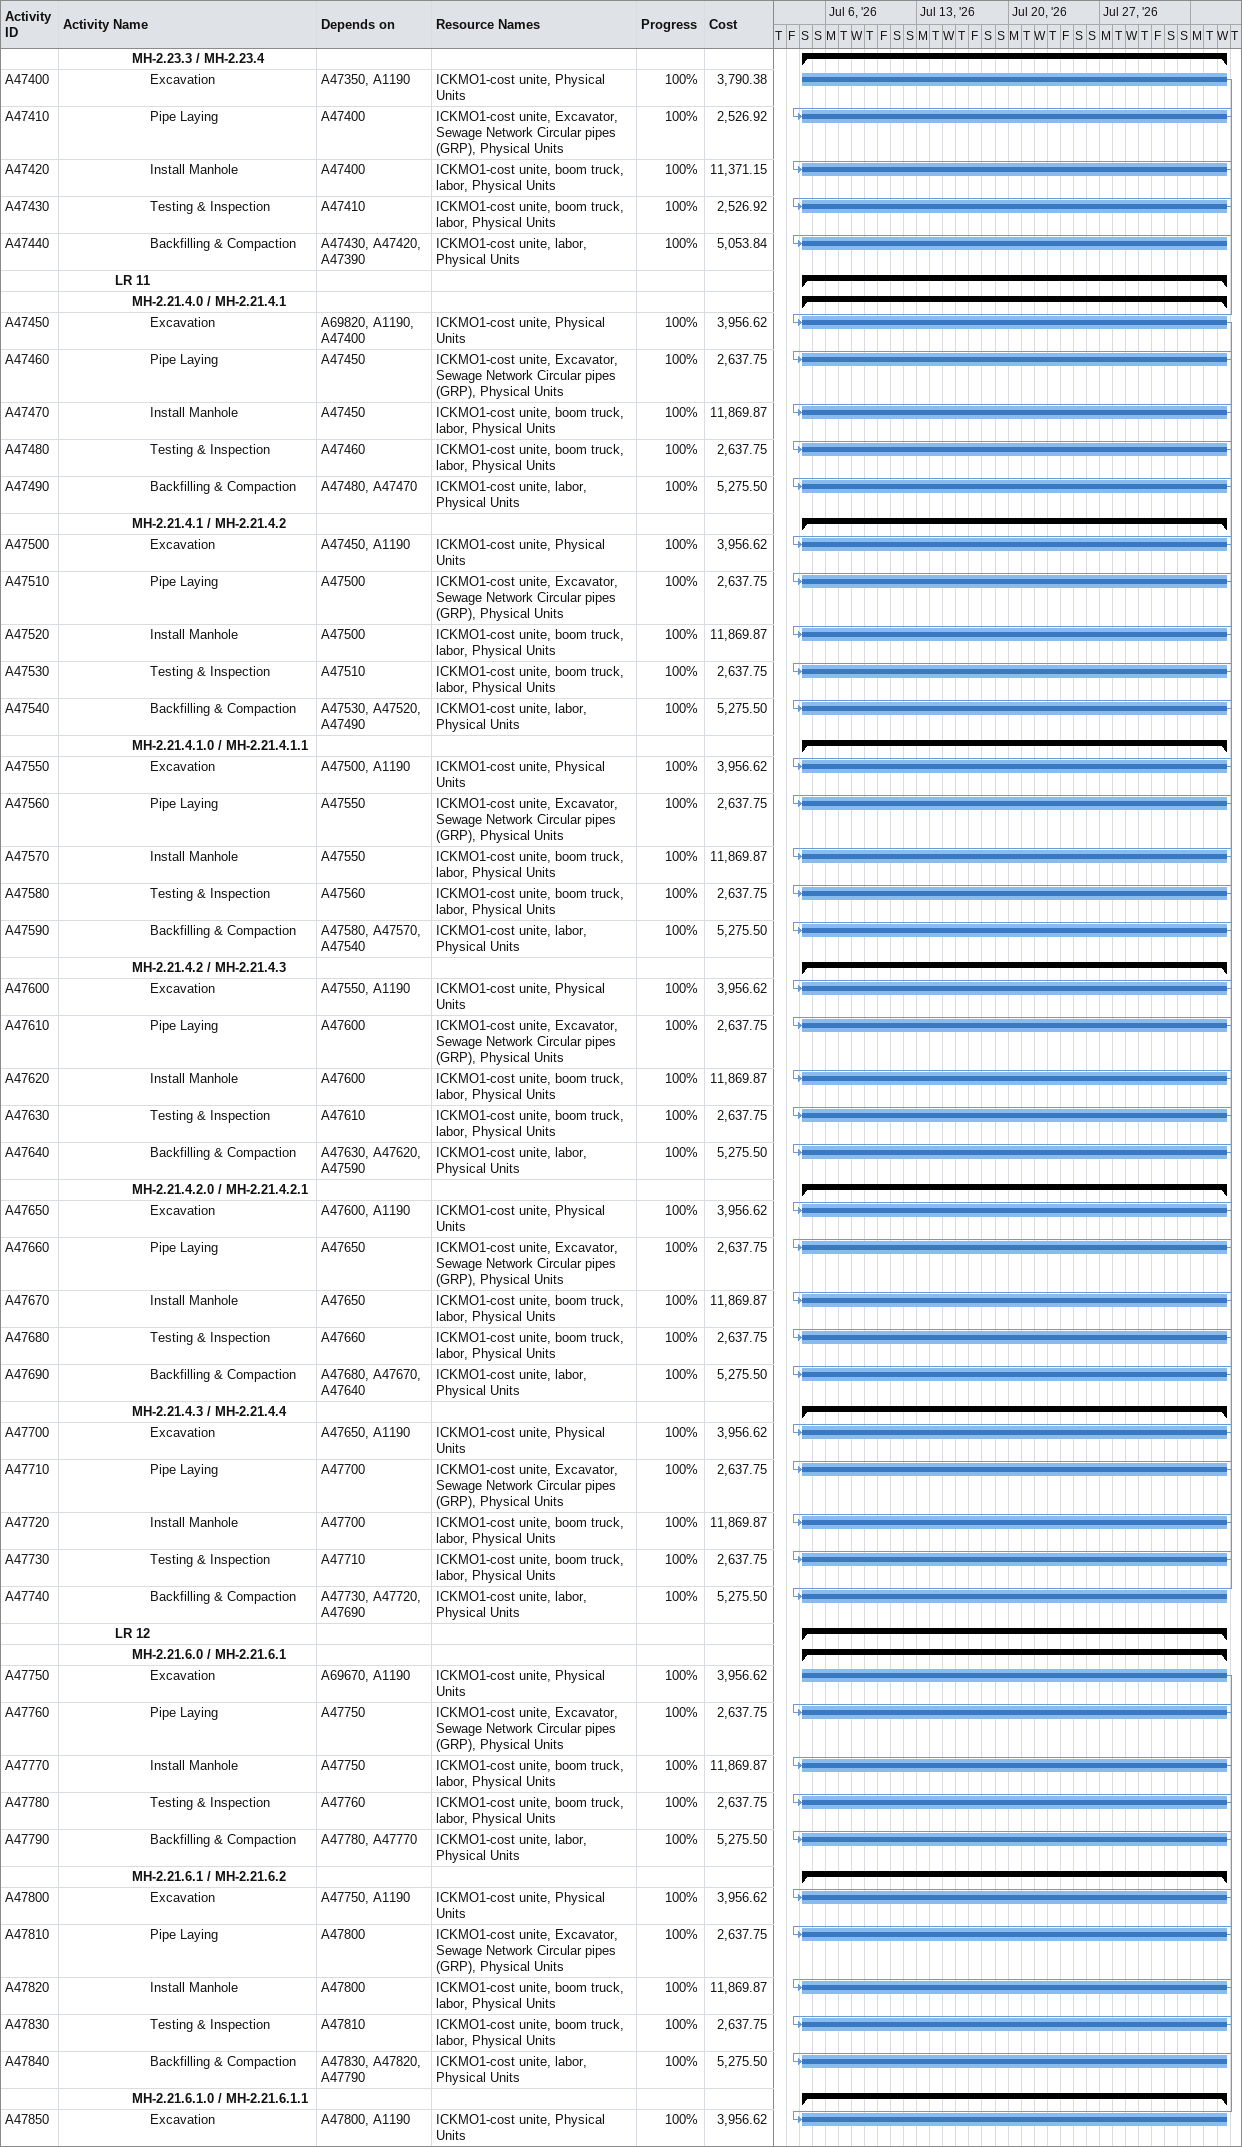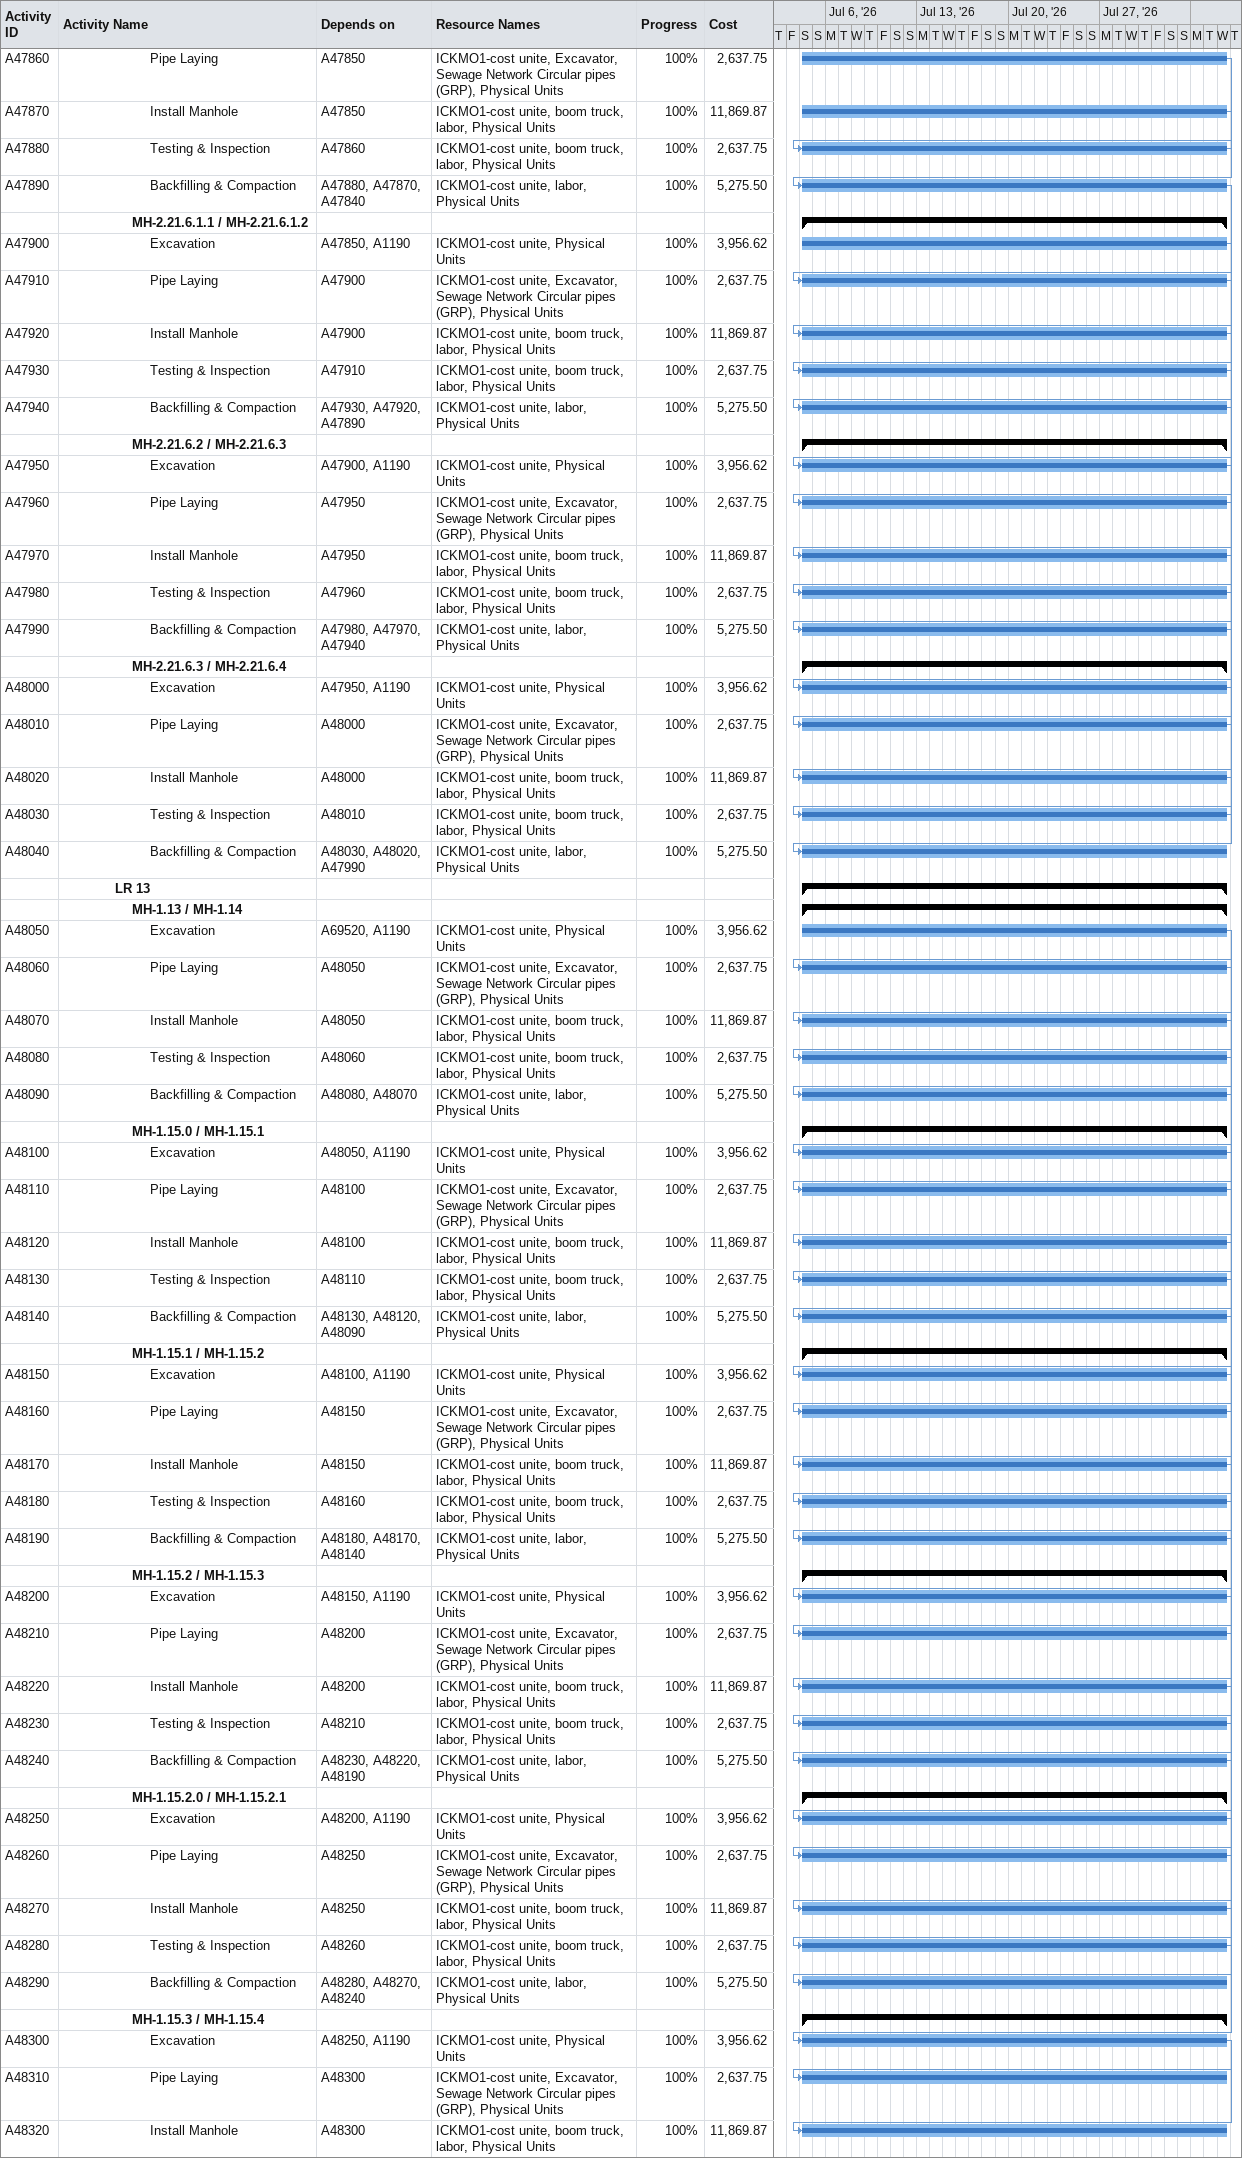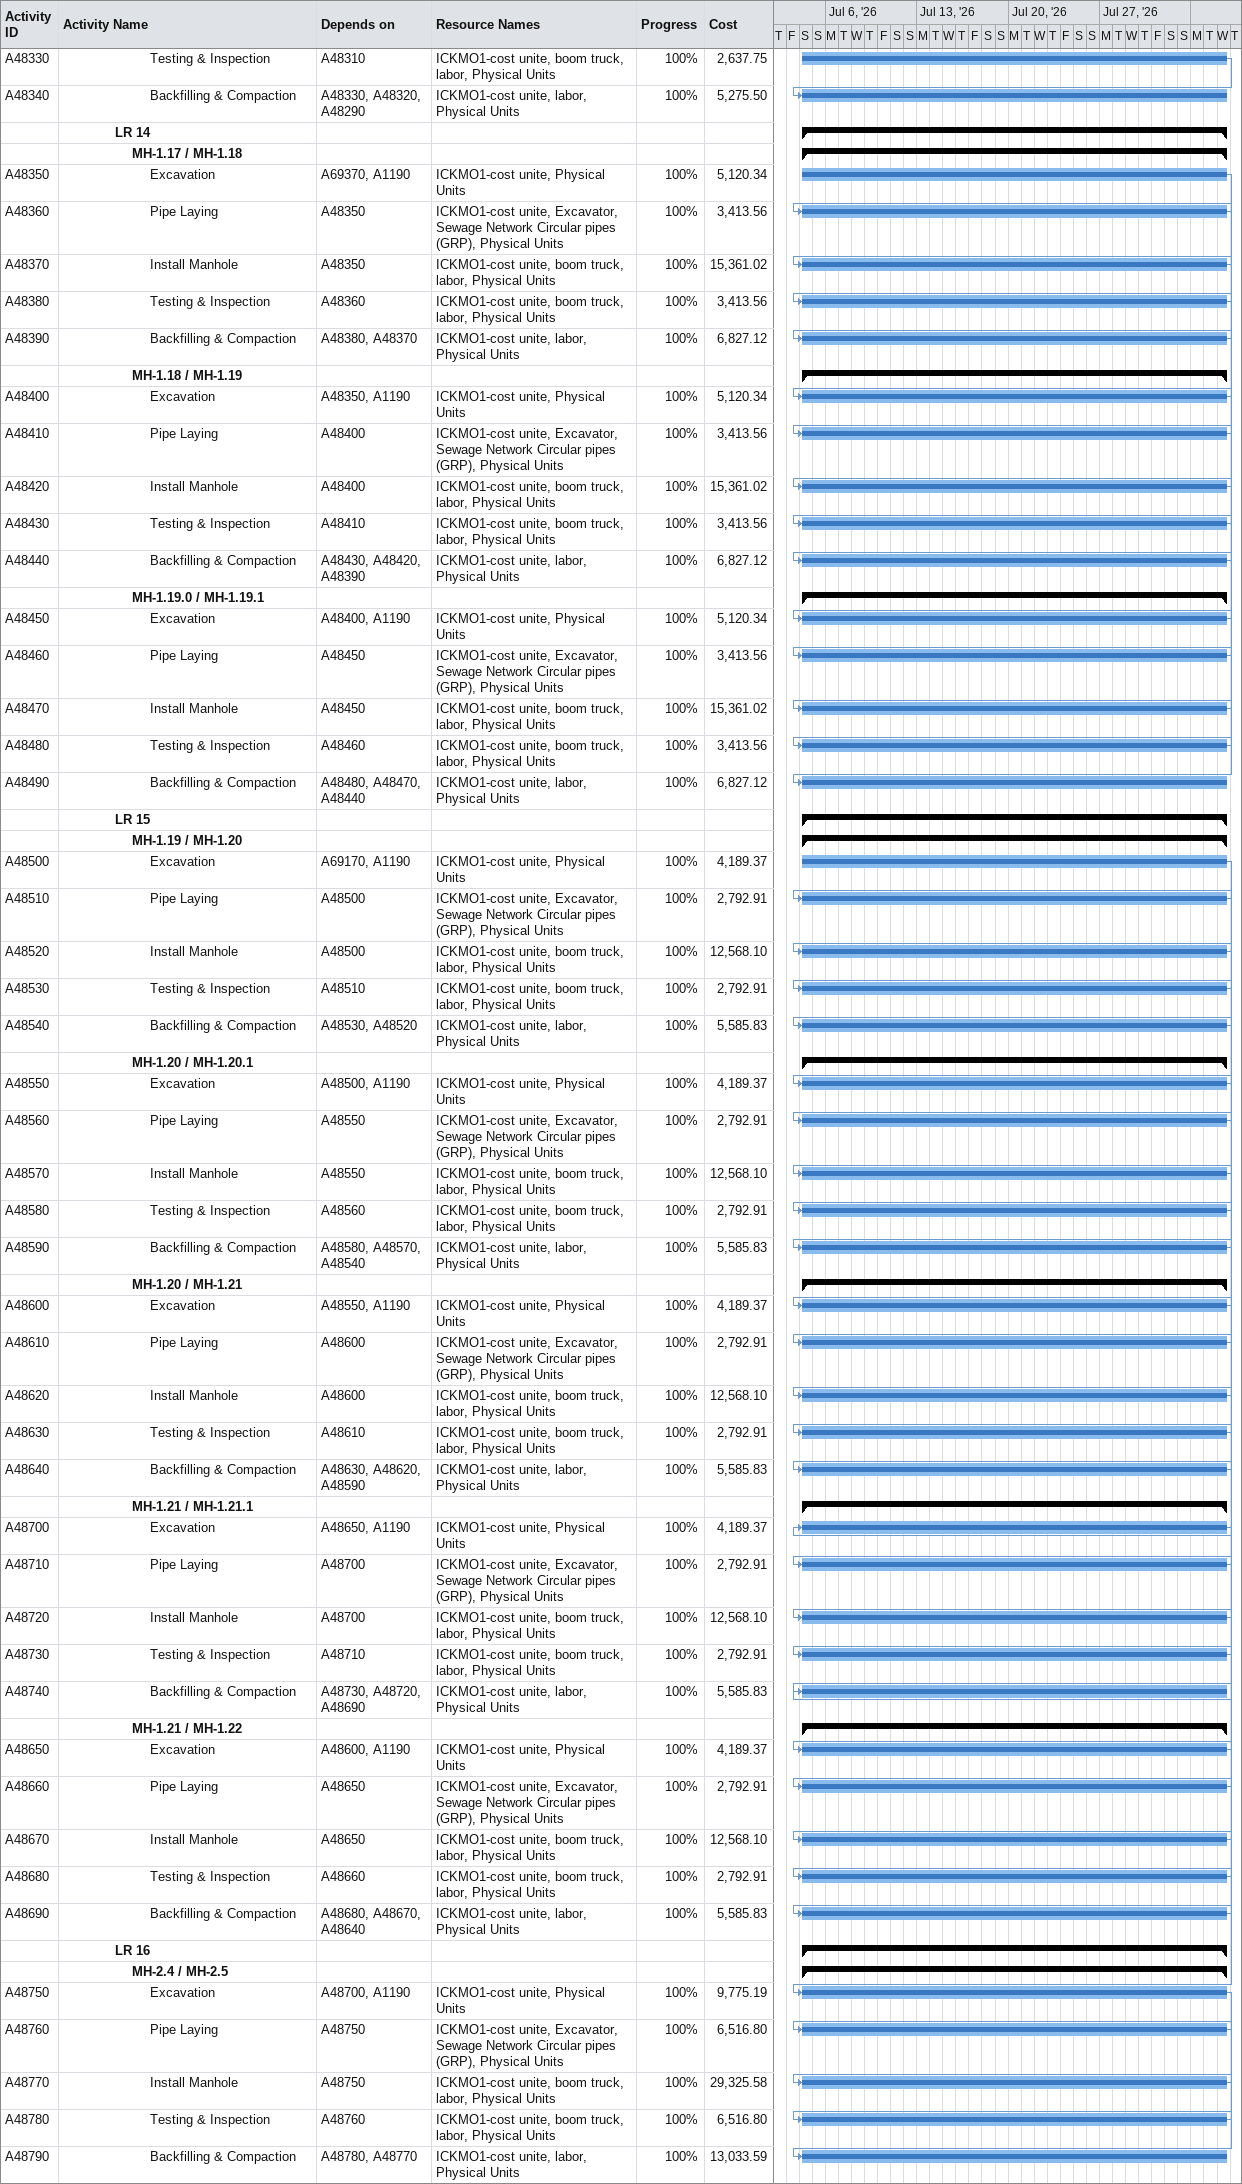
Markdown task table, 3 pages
| ID | Level | Task | Start | Finish | Predecessors | Resources | % complete | Cost |
|---|---|---|---|---|---|---|---|---|
|  | 5 | **MH-2.23.3 / MH-2.23.4** | 2026-07-04 | 2026-08-05 |  |  |  |  |
| A47400 | 6 | Excavation | 2026-07-04 | 2026-08-05 | A47350, A1190 | ICKMO1-cost unite, Physical Units | 100 | 3790.38 |
| A47410 | 6 | Pipe Laying | 2026-07-04 | 2026-08-05 | A47400 | ICKMO1-cost unite, Excavator, Sewage Network Circular pipes (GRP), Physical Units | 100 | 2526.92 |
| A47420 | 6 | Install Manhole | 2026-07-04 | 2026-08-05 | A47400 | ICKMO1-cost unite, boom truck, labor, Physical Units | 100 | 11371.15 |
| A47430 | 6 | Testing & Inspection | 2026-07-04 | 2026-08-05 | A47410 | ICKMO1-cost unite, boom truck, labor, Physical Units | 100 | 2526.92 |
| A47440 | 6 | Backfilling & Compaction | 2026-07-04 | 2026-08-05 | A47430, A47420, A47390 | ICKMO1-cost unite, labor, Physical Units | 100 | 5053.84 |
|  | 4 | **LR 11** | 2026-07-04 | 2026-08-05 |  |  |  |  |
|  | 5 | **MH-2.21.4.0 / MH-2.21.4.1** | 2026-07-04 | 2026-08-05 |  |  |  |  |
| A47450 | 6 | Excavation | 2026-07-04 | 2026-08-05 | A69820, A1190, A47400 | ICKMO1-cost unite, Physical Units | 100 | 3956.62 |
| A47460 | 6 | Pipe Laying | 2026-07-04 | 2026-08-05 | A47450 | ICKMO1-cost unite, Excavator, Sewage Network Circular pipes (GRP), Physical Units | 100 | 2637.75 |
| A47470 | 6 | Install Manhole | 2026-07-04 | 2026-08-05 | A47450 | ICKMO1-cost unite, boom truck, labor, Physical Units | 100 | 11869.87 |
| A47480 | 6 | Testing & Inspection | 2026-07-04 | 2026-08-05 | A47460 | ICKMO1-cost unite, boom truck, labor, Physical Units | 100 | 2637.75 |
| A47490 | 6 | Backfilling & Compaction | 2026-07-04 | 2026-08-05 | A47480, A47470 | ICKMO1-cost unite, labor, Physical Units | 100 | 5275.50 |
|  | 5 | **MH-2.21.4.1 / MH-2.21.4.2** | 2026-07-04 | 2026-08-05 |  |  |  |  |
| A47500 | 6 | Excavation | 2026-07-04 | 2026-08-05 | A47450, A1190 | ICKMO1-cost unite, Physical Units | 100 | 3956.62 |
| A47510 | 6 | Pipe Laying | 2026-07-04 | 2026-08-05 | A47500 | ICKMO1-cost unite, Excavator, Sewage Network Circular pipes (GRP), Physical Units | 100 | 2637.75 |
| A47520 | 6 | Install Manhole | 2026-07-04 | 2026-08-05 | A47500 | ICKMO1-cost unite, boom truck, labor, Physical Units | 100 | 11869.87 |
| A47530 | 6 | Testing & Inspection | 2026-07-04 | 2026-08-05 | A47510 | ICKMO1-cost unite, boom truck, labor, Physical Units | 100 | 2637.75 |
| A47540 | 6 | Backfilling & Compaction | 2026-07-04 | 2026-08-05 | A47530, A47520, A47490 | ICKMO1-cost unite, labor, Physical Units | 100 | 5275.50 |
|  | 5 | **MH-2.21.4.1.0 / MH-2.21.4.1.1** | 2026-07-04 | 2026-08-05 |  |  |  |  |
| A47550 | 6 | Excavation | 2026-07-04 | 2026-08-05 | A47500, A1190 | ICKMO1-cost unite, Physical Units | 100 | 3956.62 |
| A47560 | 6 | Pipe Laying | 2026-07-04 | 2026-08-05 | A47550 | ICKMO1-cost unite, Excavator, Sewage Network Circular pipes (GRP), Physical Units | 100 | 2637.75 |
| A47570 | 6 | Install Manhole | 2026-07-04 | 2026-08-05 | A47550 | ICKMO1-cost unite, boom truck, labor, Physical Units | 100 | 11869.87 |
| A47580 | 6 | Testing & Inspection | 2026-07-04 | 2026-08-05 | A47560 | ICKMO1-cost unite, boom truck, labor, Physical Units | 100 | 2637.75 |
| A47590 | 6 | Backfilling & Compaction | 2026-07-04 | 2026-08-05 | A47580, A47570, A47540 | ICKMO1-cost unite, labor, Physical Units | 100 | 5275.50 |
|  | 5 | **MH-2.21.4.2 / MH-2.21.4.3** | 2026-07-04 | 2026-08-05 |  |  |  |  |
| A47600 | 6 | Excavation | 2026-07-04 | 2026-08-05 | A47550, A1190 | ICKMO1-cost unite, Physical Units | 100 | 3956.62 |
| A47610 | 6 | Pipe Laying | 2026-07-04 | 2026-08-05 | A47600 | ICKMO1-cost unite, Excavator, Sewage Network Circular pipes (GRP), Physical Units | 100 | 2637.75 |
| A47620 | 6 | Install Manhole | 2026-07-04 | 2026-08-05 | A47600 | ICKMO1-cost unite, boom truck, labor, Physical Units | 100 | 11869.87 |
| A47630 | 6 | Testing & Inspection | 2026-07-04 | 2026-08-05 | A47610 | ICKMO1-cost unite, boom truck, labor, Physical Units | 100 | 2637.75 |
| A47640 | 6 | Backfilling & Compaction | 2026-07-04 | 2026-08-05 | A47630, A47620, A47590 | ICKMO1-cost unite, labor, Physical Units | 100 | 5275.50 |
|  | 5 | **MH-2.21.4.2.0 / MH-2.21.4.2.1** | 2026-07-04 | 2026-08-05 |  |  |  |  |
| A47650 | 6 | Excavation | 2026-07-04 | 2026-08-05 | A47600, A1190 | ICKMO1-cost unite, Physical Units | 100 | 3956.62 |
| A47660 | 6 | Pipe Laying | 2026-07-04 | 2026-08-05 | A47650 | ICKMO1-cost unite, Excavator, Sewage Network Circular pipes (GRP), Physical Units | 100 | 2637.75 |
| A47670 | 6 | Install Manhole | 2026-07-04 | 2026-08-05 | A47650 | ICKMO1-cost unite, boom truck, labor, Physical Units | 100 | 11869.87 |
| A47680 | 6 | Testing & Inspection | 2026-07-04 | 2026-08-05 | A47660 | ICKMO1-cost unite, boom truck, labor, Physical Units | 100 | 2637.75 |
| A47690 | 6 | Backfilling & Compaction | 2026-07-04 | 2026-08-05 | A47680, A47670, A47640 | ICKMO1-cost unite, labor, Physical Units | 100 | 5275.50 |
|  | 5 | **MH-2.21.4.3 / MH-2.21.4.4** | 2026-07-04 | 2026-08-05 |  |  |  |  |
| A47700 | 6 | Excavation | 2026-07-04 | 2026-08-05 | A47650, A1190 | ICKMO1-cost unite, Physical Units | 100 | 3956.62 |
| A47710 | 6 | Pipe Laying | 2026-07-04 | 2026-08-05 | A47700 | ICKMO1-cost unite, Excavator, Sewage Network Circular pipes (GRP), Physical Units | 100 | 2637.75 |
| A47720 | 6 | Install Manhole | 2026-07-04 | 2026-08-05 | A47700 | ICKMO1-cost unite, boom truck, labor, Physical Units | 100 | 11869.87 |
| A47730 | 6 | Testing & Inspection | 2026-07-04 | 2026-08-05 | A47710 | ICKMO1-cost unite, boom truck, labor, Physical Units | 100 | 2637.75 |
| A47740 | 6 | Backfilling & Compaction | 2026-07-04 | 2026-08-05 | A47730, A47720, A47690 | ICKMO1-cost unite, labor, Physical Units | 100 | 5275.50 |
|  | 4 | **LR 12** | 2026-07-04 | 2026-08-05 |  |  |  |  |
|  | 5 | **MH-2.21.6.0 / MH-2.21.6.1** | 2026-07-04 | 2026-08-05 |  |  |  |  |
| A47750 | 6 | Excavation | 2026-07-04 | 2026-08-05 | A69670, A1190 | ICKMO1-cost unite, Physical Units | 100 | 3956.62 |
| A47760 | 6 | Pipe Laying | 2026-07-04 | 2026-08-05 | A47750 | ICKMO1-cost unite, Excavator, Sewage Network Circular pipes (GRP), Physical Units | 100 | 2637.75 |
| A47770 | 6 | Install Manhole | 2026-07-04 | 2026-08-05 | A47750 | ICKMO1-cost unite, boom truck, labor, Physical Units | 100 | 11869.87 |
| A47780 | 6 | Testing & Inspection | 2026-07-04 | 2026-08-05 | A47760 | ICKMO1-cost unite, boom truck, labor, Physical Units | 100 | 2637.75 |
| A47790 | 6 | Backfilling & Compaction | 2026-07-04 | 2026-08-05 | A47780, A47770 | ICKMO1-cost unite, labor, Physical Units | 100 | 5275.50 |
|  | 5 | **MH-2.21.6.1 / MH-2.21.6.2** | 2026-07-04 | 2026-08-05 |  |  |  |  |
| A47800 | 6 | Excavation | 2026-07-04 | 2026-08-05 | A47750, A1190 | ICKMO1-cost unite, Physical Units | 100 | 3956.62 |
| A47810 | 6 | Pipe Laying | 2026-07-04 | 2026-08-05 | A47800 | ICKMO1-cost unite, Excavator, Sewage Network Circular pipes (GRP), Physical Units | 100 | 2637.75 |
| A47820 | 6 | Install Manhole | 2026-07-04 | 2026-08-05 | A47800 | ICKMO1-cost unite, boom truck, labor, Physical Units | 100 | 11869.87 |
| A47830 | 6 | Testing & Inspection | 2026-07-04 | 2026-08-05 | A47810 | ICKMO1-cost unite, boom truck, labor, Physical Units | 100 | 2637.75 |
| A47840 | 6 | Backfilling & Compaction | 2026-07-04 | 2026-08-05 | A47830, A47820, A47790 | ICKMO1-cost unite, labor, Physical Units | 100 | 5275.50 |
|  | 5 | **MH-2.21.6.1.0 / MH-2.21.6.1.1** | 2026-07-04 | 2026-08-05 |  |  |  |  |
| A47850 | 6 | Excavation | 2026-07-04 | 2026-08-05 | A47800, A1190 | ICKMO1-cost unite, Physical Units | 100 | 3956.62 |
| A47860 | 6 | Pipe Laying | 2026-07-04 | 2026-08-05 | A47850 | ICKMO1-cost unite, Excavator, Sewage Network Circular pipes (GRP), Physical Units | 100 | 2637.75 |
| A47870 | 6 | Install Manhole | 2026-07-04 | 2026-08-05 | A47850 | ICKMO1-cost unite, boom truck, labor, Physical Units | 100 | 11869.87 |
| A47880 | 6 | Testing & Inspection | 2026-07-04 | 2026-08-05 | A47860 | ICKMO1-cost unite, boom truck, labor, Physical Units | 100 | 2637.75 |
| A47890 | 6 | Backfilling & Compaction | 2026-07-04 | 2026-08-05 | A47880, A47870, A47840 | ICKMO1-cost unite, labor, Physical Units | 100 | 5275.50 |
|  | 5 | **MH-2.21.6.1.1 / MH-2.21.6.1.2** | 2026-07-04 | 2026-08-05 |  |  |  |  |
| A47900 | 6 | Excavation | 2026-07-04 | 2026-08-05 | A47850, A1190 | ICKMO1-cost unite, Physical Units | 100 | 3956.62 |
| A47910 | 6 | Pipe Laying | 2026-07-04 | 2026-08-05 | A47900 | ICKMO1-cost unite, Excavator, Sewage Network Circular pipes (GRP), Physical Units | 100 | 2637.75 |
| A47920 | 6 | Install Manhole | 2026-07-04 | 2026-08-05 | A47900 | ICKMO1-cost unite, boom truck, labor, Physical Units | 100 | 11869.87 |
| A47930 | 6 | Testing & Inspection | 2026-07-04 | 2026-08-05 | A47910 | ICKMO1-cost unite, boom truck, labor, Physical Units | 100 | 2637.75 |
| A47940 | 6 | Backfilling & Compaction | 2026-07-04 | 2026-08-05 | A47930, A47920, A47890 | ICKMO1-cost unite, labor, Physical Units | 100 | 5275.50 |
|  | 5 | **MH-2.21.6.2 / MH-2.21.6.3** | 2026-07-04 | 2026-08-05 |  |  |  |  |
| A47950 | 6 | Excavation | 2026-07-04 | 2026-08-05 | A47900, A1190 | ICKMO1-cost unite, Physical Units | 100 | 3956.62 |
| A47960 | 6 | Pipe Laying | 2026-07-04 | 2026-08-05 | A47950 | ICKMO1-cost unite, Excavator, Sewage Network Circular pipes (GRP), Physical Units | 100 | 2637.75 |
| A47970 | 6 | Install Manhole | 2026-07-04 | 2026-08-05 | A47950 | ICKMO1-cost unite, boom truck, labor, Physical Units | 100 | 11869.87 |
| A47980 | 6 | Testing & Inspection | 2026-07-04 | 2026-08-05 | A47960 | ICKMO1-cost unite, boom truck, labor, Physical Units | 100 | 2637.75 |
| A47990 | 6 | Backfilling & Compaction | 2026-07-04 | 2026-08-05 | A47980, A47970, A47940 | ICKMO1-cost unite, labor, Physical Units | 100 | 5275.50 |
|  | 5 | **MH-2.21.6.3 / MH-2.21.6.4** | 2026-07-04 | 2026-08-05 |  |  |  |  |
| A48000 | 6 | Excavation | 2026-07-04 | 2026-08-05 | A47950, A1190 | ICKMO1-cost unite, Physical Units | 100 | 3956.62 |
| A48010 | 6 | Pipe Laying | 2026-07-04 | 2026-08-05 | A48000 | ICKMO1-cost unite, Excavator, Sewage Network Circular pipes (GRP), Physical Units | 100 | 2637.75 |
| A48020 | 6 | Install Manhole | 2026-07-04 | 2026-08-05 | A48000 | ICKMO1-cost unite, boom truck, labor, Physical Units | 100 | 11869.87 |
| A48030 | 6 | Testing & Inspection | 2026-07-04 | 2026-08-05 | A48010 | ICKMO1-cost unite, boom truck, labor, Physical Units | 100 | 2637.75 |
| A48040 | 6 | Backfilling & Compaction | 2026-07-04 | 2026-08-05 | A48030, A48020, A47990 | ICKMO1-cost unite, labor, Physical Units | 100 | 5275.50 |
|  | 4 | **LR 13** | 2026-07-04 | 2026-08-05 |  |  |  |  |
|  | 5 | **MH-1.13 / MH-1.14** | 2026-07-04 | 2026-08-05 |  |  |  |  |
| A48050 | 6 | Excavation | 2026-07-04 | 2026-08-05 | A69520, A1190 | ICKMO1-cost unite, Physical Units | 100 | 3956.62 |
| A48060 | 6 | Pipe Laying | 2026-07-04 | 2026-08-05 | A48050 | ICKMO1-cost unite, Excavator, Sewage Network Circular pipes (GRP), Physical Units | 100 | 2637.75 |
| A48070 | 6 | Install Manhole | 2026-07-04 | 2026-08-05 | A48050 | ICKMO1-cost unite, boom truck, labor, Physical Units | 100 | 11869.87 |
| A48080 | 6 | Testing & Inspection | 2026-07-04 | 2026-08-05 | A48060 | ICKMO1-cost unite, boom truck, labor, Physical Units | 100 | 2637.75 |
| A48090 | 6 | Backfilling & Compaction | 2026-07-04 | 2026-08-05 | A48080, A48070 | ICKMO1-cost unite, labor, Physical Units | 100 | 5275.50 |
|  | 5 | **MH-1.15.0 / MH-1.15.1** | 2026-07-04 | 2026-08-05 |  |  |  |  |
| A48100 | 6 | Excavation | 2026-07-04 | 2026-08-05 | A48050, A1190 | ICKMO1-cost unite, Physical Units | 100 | 3956.62 |
| A48110 | 6 | Pipe Laying | 2026-07-04 | 2026-08-05 | A48100 | ICKMO1-cost unite, Excavator, Sewage Network Circular pipes (GRP), Physical Units | 100 | 2637.75 |
| A48120 | 6 | Install Manhole | 2026-07-04 | 2026-08-05 | A48100 | ICKMO1-cost unite, boom truck, labor, Physical Units | 100 | 11869.87 |
| A48130 | 6 | Testing & Inspection | 2026-07-04 | 2026-08-05 | A48110 | ICKMO1-cost unite, boom truck, labor, Physical Units | 100 | 2637.75 |
| A48140 | 6 | Backfilling & Compaction | 2026-07-04 | 2026-08-05 | A48130, A48120, A48090 | ICKMO1-cost unite, labor, Physical Units | 100 | 5275.50 |
|  | 5 | **MH-1.15.1 / MH-1.15.2** | 2026-07-04 | 2026-08-05 |  |  |  |  |
| A48150 | 6 | Excavation | 2026-07-04 | 2026-08-05 | A48100, A1190 | ICKMO1-cost unite, Physical Units | 100 | 3956.62 |
| A48160 | 6 | Pipe Laying | 2026-07-04 | 2026-08-05 | A48150 | ICKMO1-cost unite, Excavator, Sewage Network Circular pipes (GRP), Physical Units | 100 | 2637.75 |
| A48170 | 6 | Install Manhole | 2026-07-04 | 2026-08-05 | A48150 | ICKMO1-cost unite, boom truck, labor, Physical Units | 100 | 11869.87 |
| A48180 | 6 | Testing & Inspection | 2026-07-04 | 2026-08-05 | A48160 | ICKMO1-cost unite, boom truck, labor, Physical Units | 100 | 2637.75 |
| A48190 | 6 | Backfilling & Compaction | 2026-07-04 | 2026-08-05 | A48180, A48170, A48140 | ICKMO1-cost unite, labor, Physical Units | 100 | 5275.50 |
|  | 5 | **MH-1.15.2 / MH-1.15.3** | 2026-07-04 | 2026-08-05 |  |  |  |  |
| A48200 | 6 | Excavation | 2026-07-04 | 2026-08-05 | A48150, A1190 | ICKMO1-cost unite, Physical Units | 100 | 3956.62 |
| A48210 | 6 | Pipe Laying | 2026-07-04 | 2026-08-05 | A48200 | ICKMO1-cost unite, Excavator, Sewage Network Circular pipes (GRP), Physical Units | 100 | 2637.75 |
| A48220 | 6 | Install Manhole | 2026-07-04 | 2026-08-05 | A48200 | ICKMO1-cost unite, boom truck, labor, Physical Units | 100 | 11869.87 |
| A48230 | 6 | Testing & Inspection | 2026-07-04 | 2026-08-05 | A48210 | ICKMO1-cost unite, boom truck, labor, Physical Units | 100 | 2637.75 |
| A48240 | 6 | Backfilling & Compaction | 2026-07-04 | 2026-08-05 | A48230, A48220, A48190 | ICKMO1-cost unite, labor, Physical Units | 100 | 5275.50 |
|  | 5 | **MH-1.15.2.0 / MH-1.15.2.1** | 2026-07-04 | 2026-08-05 |  |  |  |  |
| A48250 | 6 | Excavation | 2026-07-04 | 2026-08-05 | A48200, A1190 | ICKMO1-cost unite, Physical Units | 100 | 3956.62 |
| A48260 | 6 | Pipe Laying | 2026-07-04 | 2026-08-05 | A48250 | ICKMO1-cost unite, Excavator, Sewage Network Circular pipes (GRP), Physical Units | 100 | 2637.75 |
| A48270 | 6 | Install Manhole | 2026-07-04 | 2026-08-05 | A48250 | ICKMO1-cost unite, boom truck, labor, Physical Units | 100 | 11869.87 |
| A48280 | 6 | Testing & Inspection | 2026-07-04 | 2026-08-05 | A48260 | ICKMO1-cost unite, boom truck, labor, Physical Units | 100 | 2637.75 |
| A48290 | 6 | Backfilling & Compaction | 2026-07-04 | 2026-08-05 | A48280, A48270, A48240 | ICKMO1-cost unite, labor, Physical Units | 100 | 5275.50 |
|  | 5 | **MH-1.15.3 / MH-1.15.4** | 2026-07-04 | 2026-08-05 |  |  |  |  |
| A48300 | 6 | Excavation | 2026-07-04 | 2026-08-05 | A48250, A1190 | ICKMO1-cost unite, Physical Units | 100 | 3956.62 |
| A48310 | 6 | Pipe Laying | 2026-07-04 | 2026-08-05 | A48300 | ICKMO1-cost unite, Excavator, Sewage Network Circular pipes (GRP), Physical Units | 100 | 2637.75 |
| A48320 | 6 | Install Manhole | 2026-07-04 | 2026-08-05 | A48300 | ICKMO1-cost unite, boom truck, labor, Physical Units | 100 | 11869.87 |
| A48330 | 6 | Testing & Inspection | 2026-07-04 | 2026-08-05 | A48310 | ICKMO1-cost unite, boom truck, labor, Physical Units | 100 | 2637.75 |
| A48340 | 6 | Backfilling & Compaction | 2026-07-04 | 2026-08-05 | A48330, A48320, A48290 | ICKMO1-cost unite, labor, Physical Units | 100 | 5275.50 |
|  | 4 | **LR 14** | 2026-07-04 | 2026-08-05 |  |  |  |  |
|  | 5 | **MH-1.17 / MH-1.18** | 2026-07-04 | 2026-08-05 |  |  |  |  |
| A48350 | 6 | Excavation | 2026-07-04 | 2026-08-05 | A69370, A1190 | ICKMO1-cost unite, Physical Units | 100 | 5120.34 |
| A48360 | 6 | Pipe Laying | 2026-07-04 | 2026-08-05 | A48350 | ICKMO1-cost unite, Excavator, Sewage Network Circular pipes (GRP), Physical Units | 100 | 3413.56 |
| A48370 | 6 | Install Manhole | 2026-07-04 | 2026-08-05 | A48350 | ICKMO1-cost unite, boom truck, labor, Physical Units | 100 | 15361.02 |
| A48380 | 6 | Testing & Inspection | 2026-07-04 | 2026-08-05 | A48360 | ICKMO1-cost unite, boom truck, labor, Physical Units | 100 | 3413.56 |
| A48390 | 6 | Backfilling & Compaction | 2026-07-04 | 2026-08-05 | A48380, A48370 | ICKMO1-cost unite, labor, Physical Units | 100 | 6827.12 |
|  | 5 | **MH-1.18 / MH-1.19** | 2026-07-04 | 2026-08-05 |  |  |  |  |
| A48400 | 6 | Excavation | 2026-07-04 | 2026-08-05 | A48350, A1190 | ICKMO1-cost unite, Physical Units | 100 | 5120.34 |
| A48410 | 6 | Pipe Laying | 2026-07-04 | 2026-08-05 | A48400 | ICKMO1-cost unite, Excavator, Sewage Network Circular pipes (GRP), Physical Units | 100 | 3413.56 |
| A48420 | 6 | Install Manhole | 2026-07-04 | 2026-08-05 | A48400 | ICKMO1-cost unite, boom truck, labor, Physical Units | 100 | 15361.02 |
| A48430 | 6 | Testing & Inspection | 2026-07-04 | 2026-08-05 | A48410 | ICKMO1-cost unite, boom truck, labor, Physical Units | 100 | 3413.56 |
| A48440 | 6 | Backfilling & Compaction | 2026-07-04 | 2026-08-05 | A48430, A48420, A48390 | ICKMO1-cost unite, labor, Physical Units | 100 | 6827.12 |
|  | 5 | **MH-1.19.0 / MH-1.19.1** | 2026-07-04 | 2026-08-05 |  |  |  |  |
| A48450 | 6 | Excavation | 2026-07-04 | 2026-08-05 | A48400, A1190 | ICKMO1-cost unite, Physical Units | 100 | 5120.34 |
| A48460 | 6 | Pipe Laying | 2026-07-04 | 2026-08-05 | A48450 | ICKMO1-cost unite, Excavator, Sewage Network Circular pipes (GRP), Physical Units | 100 | 3413.56 |
| A48470 | 6 | Install Manhole | 2026-07-04 | 2026-08-05 | A48450 | ICKMO1-cost unite, boom truck, labor, Physical Units | 100 | 15361.02 |
| A48480 | 6 | Testing & Inspection | 2026-07-04 | 2026-08-05 | A48460 | ICKMO1-cost unite, boom truck, labor, Physical Units | 100 | 3413.56 |
| A48490 | 6 | Backfilling & Compaction | 2026-07-04 | 2026-08-05 | A48480, A48470, A48440 | ICKMO1-cost unite, labor, Physical Units | 100 | 6827.12 |
|  | 4 | **LR 15** | 2026-07-04 | 2026-08-05 |  |  |  |  |
|  | 5 | **MH-1.19 / MH-1.20** | 2026-07-04 | 2026-08-05 |  |  |  |  |
| A48500 | 6 | Excavation | 2026-07-04 | 2026-08-05 | A69170, A1190 | ICKMO1-cost unite, Physical Units | 100 | 4189.37 |
| A48510 | 6 | Pipe Laying | 2026-07-04 | 2026-08-05 | A48500 | ICKMO1-cost unite, Excavator, Sewage Network Circular pipes (GRP), Physical Units | 100 | 2792.91 |
| A48520 | 6 | Install Manhole | 2026-07-04 | 2026-08-05 | A48500 | ICKMO1-cost unite, boom truck, labor, Physical Units | 100 | 12568.10 |
| A48530 | 6 | Testing & Inspection | 2026-07-04 | 2026-08-05 | A48510 | ICKMO1-cost unite, boom truck, labor, Physical Units | 100 | 2792.91 |
| A48540 | 6 | Backfilling & Compaction | 2026-07-04 | 2026-08-05 | A48530, A48520 | ICKMO1-cost unite, labor, Physical Units | 100 | 5585.83 |
|  | 5 | **MH-1.20 / MH-1.20.1** | 2026-07-04 | 2026-08-05 |  |  |  |  |
| A48550 | 6 | Excavation | 2026-07-04 | 2026-08-05 | A48500, A1190 | ICKMO1-cost unite, Physical Units | 100 | 4189.37 |
| A48560 | 6 | Pipe Laying | 2026-07-04 | 2026-08-05 | A48550 | ICKMO1-cost unite, Excavator, Sewage Network Circular pipes (GRP), Physical Units | 100 | 2792.91 |
| A48570 | 6 | Install Manhole | 2026-07-04 | 2026-08-05 | A48550 | ICKMO1-cost unite, boom truck, labor, Physical Units | 100 | 12568.10 |
| A48580 | 6 | Testing & Inspection | 2026-07-04 | 2026-08-05 | A48560 | ICKMO1-cost unite, boom truck, labor, Physical Units | 100 | 2792.91 |
| A48590 | 6 | Backfilling & Compaction | 2026-07-04 | 2026-08-05 | A48580, A48570, A48540 | ICKMO1-cost unite, labor, Physical Units | 100 | 5585.83 |
|  | 5 | **MH-1.20 / MH-1.21** | 2026-07-04 | 2026-08-05 |  |  |  |  |
| A48600 | 6 | Excavation | 2026-07-04 | 2026-08-05 | A48550, A1190 | ICKMO1-cost unite, Physical Units | 100 | 4189.37 |
| A48610 | 6 | Pipe Laying | 2026-07-04 | 2026-08-05 | A48600 | ICKMO1-cost unite, Excavator, Sewage Network Circular pipes (GRP), Physical Units | 100 | 2792.91 |
| A48620 | 6 | Install Manhole | 2026-07-04 | 2026-08-05 | A48600 | ICKMO1-cost unite, boom truck, labor, Physical Units | 100 | 12568.10 |
| A48630 | 6 | Testing & Inspection | 2026-07-04 | 2026-08-05 | A48610 | ICKMO1-cost unite, boom truck, labor, Physical Units | 100 | 2792.91 |
| A48640 | 6 | Backfilling & Compaction | 2026-07-04 | 2026-08-05 | A48630, A48620, A48590 | ICKMO1-cost unite, labor, Physical Units | 100 | 5585.83 |
|  | 5 | **MH-1.21 / MH-1.21.1** | 2026-07-04 | 2026-08-05 |  |  |  |  |
| A48700 | 6 | Excavation | 2026-07-04 | 2026-08-05 | A48650, A1190 | ICKMO1-cost unite, Physical Units | 100 | 4189.37 |
| A48710 | 6 | Pipe Laying | 2026-07-04 | 2026-08-05 | A48700 | ICKMO1-cost unite, Excavator, Sewage Network Circular pipes (GRP), Physical Units | 100 | 2792.91 |
| A48720 | 6 | Install Manhole | 2026-07-04 | 2026-08-05 | A48700 | ICKMO1-cost unite, boom truck, labor, Physical Units | 100 | 12568.10 |
| A48730 | 6 | Testing & Inspection | 2026-07-04 | 2026-08-05 | A48710 | ICKMO1-cost unite, boom truck, labor, Physical Units | 100 | 2792.91 |
| A48740 | 6 | Backfilling & Compaction | 2026-07-04 | 2026-08-05 | A48730, A48720, A48690 | ICKMO1-cost unite, labor, Physical Units | 100 | 5585.83 |
|  | 5 | **MH-1.21 / MH-1.22** | 2026-07-04 | 2026-08-05 |  |  |  |  |
| A48650 | 6 | Excavation | 2026-07-04 | 2026-08-05 | A48600, A1190 | ICKMO1-cost unite, Physical Units | 100 | 4189.37 |
| A48660 | 6 | Pipe Laying | 2026-07-04 | 2026-08-05 | A48650 | ICKMO1-cost unite, Excavator, Sewage Network Circular pipes (GRP), Physical Units | 100 | 2792.91 |
| A48670 | 6 | Install Manhole | 2026-07-04 | 2026-08-05 | A48650 | ICKMO1-cost unite, boom truck, labor, Physical Units | 100 | 12568.10 |
| A48680 | 6 | Testing & Inspection | 2026-07-04 | 2026-08-05 | A48660 | ICKMO1-cost unite, boom truck, labor, Physical Units | 100 | 2792.91 |
| A48690 | 6 | Backfilling & Compaction | 2026-07-04 | 2026-08-05 | A48680, A48670, A48640 | ICKMO1-cost unite, labor, Physical Units | 100 | 5585.83 |
|  | 4 | **LR 16** | 2026-07-04 | 2026-08-05 |  |  |  |  |
|  | 5 | **MH-2.4 / MH-2.5** | 2026-07-04 | 2026-08-05 |  |  |  |  |
| A48750 | 6 | Excavation | 2026-07-04 | 2026-08-05 | A48700, A1190 | ICKMO1-cost unite, Physical Units | 100 | 9775.19 |
| A48760 | 6 | Pipe Laying | 2026-07-04 | 2026-08-05 | A48750 | ICKMO1-cost unite, Excavator, Sewage Network Circular pipes (GRP), Physical Units | 100 | 6516.80 |
| A48770 | 6 | Install Manhole | 2026-07-04 | 2026-08-05 | A48750 | ICKMO1-cost unite, boom truck, labor, Physical Units | 100 | 29325.58 |
| A48780 | 6 | Testing & Inspection | 2026-07-04 | 2026-08-05 | A48760 | ICKMO1-cost unite, boom truck, labor, Physical Units | 100 | 6516.80 |
| A48790 | 6 | Backfilling & Compaction | 2026-07-04 | 2026-08-05 | A48780, A48770 | ICKMO1-cost unite, labor, Physical Units | 100 | 13033.59 |
